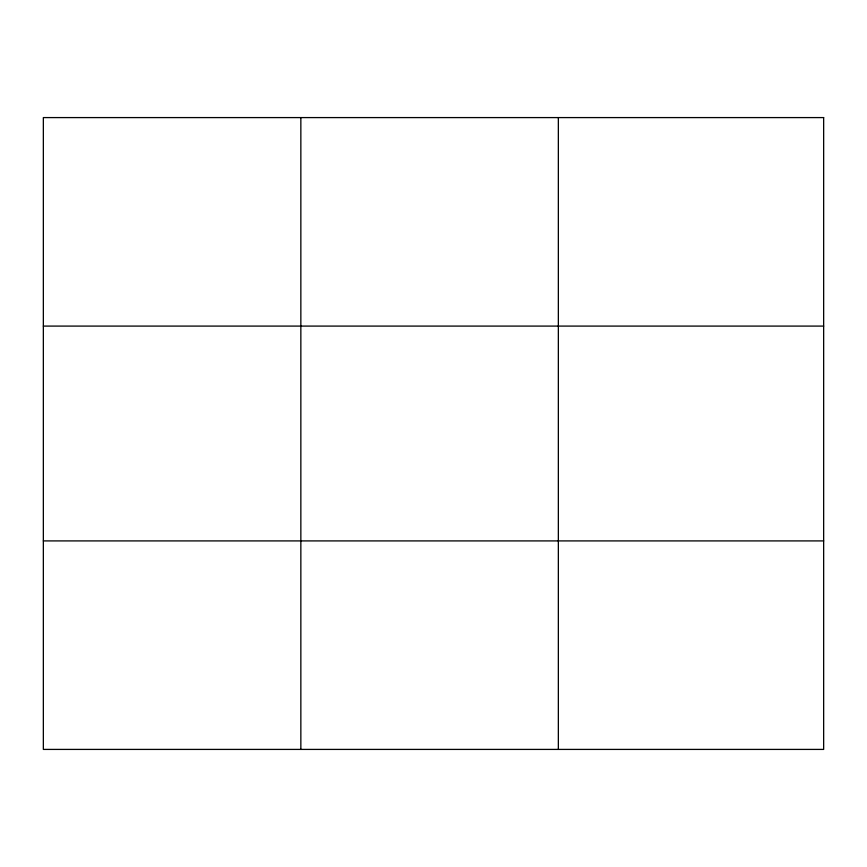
<?xml version="1.0" encoding="UTF-8"?>
<svg xmlns="http://www.w3.org/2000/svg" width="867" height="867" viewBox="0 0 867 867"><rect width="100%" height="100%" fill="white"/><g stroke="black" fill="none" stroke-linecap="round" stroke-linejoin="round"><path stroke-width="1.3" d="M300.849 749.413L300.849 117.587M558.348 749.413L558.348 117.587M43.35 326.09L823.65 326.09M43.35 540.91L823.65 540.91M823.65 117.587L823.65 749.413L43.35 749.413L43.35 117.587L823.65 117.587"/></g></svg>
